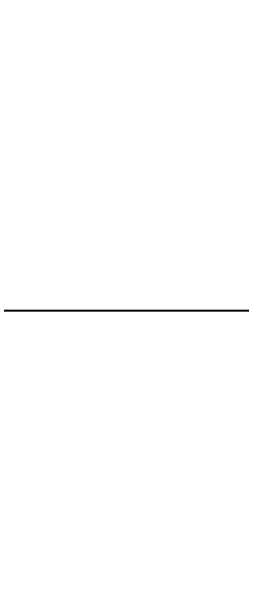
# Model space of a CAD drawing. Header units: metres. Extents: x 26.3 to 44.2, y 14.4 to 19.6.
# Drawn here: x 28.8705 to 28.9269, y 15.457 to 15.5957 of the extents above; entities that cross this region are included whole.
import ezdxf

# ---------------------------------------------------------------- set-up
doc = ezdxf.new("R2010")
doc.units = ezdxf.units.M
doc.header["$MEASUREMENT"] = 0
doc.layers.add('Dimensions', color=7, linetype='Continuous', plot=False)
doc.layers.add('Suspensions', color=6, linetype='Continuous')
doc.styles.get("Standard").update_dxf_attribs({"font": 'arial.ttf'})
doc.dimstyles.new('Annotative', dxfattribs={"dimscale": 0, "dimtxt": 0.18, "dimasz": 0.18, "dimexe": 0.18, "dimexo": 0.0625, "dimgap": 0.09, "dimtad": 0, "dimtih": 1, "dimtoh": 1, "dimdec": 4, "dimzin": 0, "dimdsep": 46, "dimtxsty": 'Standard', "dimcen": 0.09, "dimadec": 0, "dimazin": 0, "dimtfac": 1, "dimtdec": 4, "dimtofl": 0, "dimtmove": 0, "dimatfit": 3, "dimfxl": 1, "dimtolj": 1, "dimtzin": 0, "dimarcsym": 0})

# ---------------------------------------------------------------- blocks, each defined once
blk = doc.blocks.new('*D65')
at = {"layer": 'Defpoints', "color": 0, "transparency": 16777216}
for p in [(28.43366, 15.52256), (28.43366, 15.22256), (29.54946, 15.22256)]:
    blk.add_point(p, dxfattribs=at)
at = {"layer": 'Dimensions', "color": 0, "lineweight": -2, "transparency": 16777216}
for p, q in [((28.44928, 15.52256), (29.59446, 15.52256)), ((29.54946, 15.47756), (29.54946, 15.41805)), ((29.54946, 15.26756), (29.54946, 15.32706)), ((28.44928, 15.22256), (29.59446, 15.22256))]:
    blk.add_line(p, q, dxfattribs=at)
at = {"layer": 'Dimensions', "color": 0, "transparency": 16777216}
for points in [[(29.54196, 15.47756), (29.55696, 15.47756), (29.54946, 15.52256)], [(29.54196, 15.26756), (29.55696, 15.26756), (29.54946, 15.22256)]]:
    blk.add_solid(points, dxfattribs=at)
at = {"layer": 'Dimensions', "color": 0, "transparency": 16777216, "insert": (29.54946, 15.37256), "char_height": 0.045, "attachment_point": 5}
blk.add_mtext('\\A1;0.3000', dxfattribs=at)

msp = doc.modelspace()

# ---------------------------------------------------------------- linework, layer by layer
at = {"layer": 'Suspensions'}
for points in [[(28.80365, 15.6114, -0.000005), (28.80972, 15.59481, -0.000212)], [(28.78809, 15.58887, -0.000009), (28.78272, 15.60371, -0.091432)], [(28.8389, 15.5147, -0.000009), (28.84491, 15.4981, -0.061218)]]:
    msp.add_lwpolyline(points, format="xyb", dxfattribs=at)

# ---------------------------------------------------------------- dimensions: what is measured, and where the dimension line sits
at = {"layer": 'Dimensions'}
dim = msp.add_linear_dim(base=(29.54946, 15.22256), p1=(28.43366, 15.52256), p2=(28.43366, 15.22256), angle=90, dimstyle='Annotative', dxfattribs=at)
dim.commit()
dim.dimension.update_dxf_attribs({"geometry": '*D65', "text_midpoint": (29.54946, 15.37256)})

doc.saveas('drawing.dxf')
